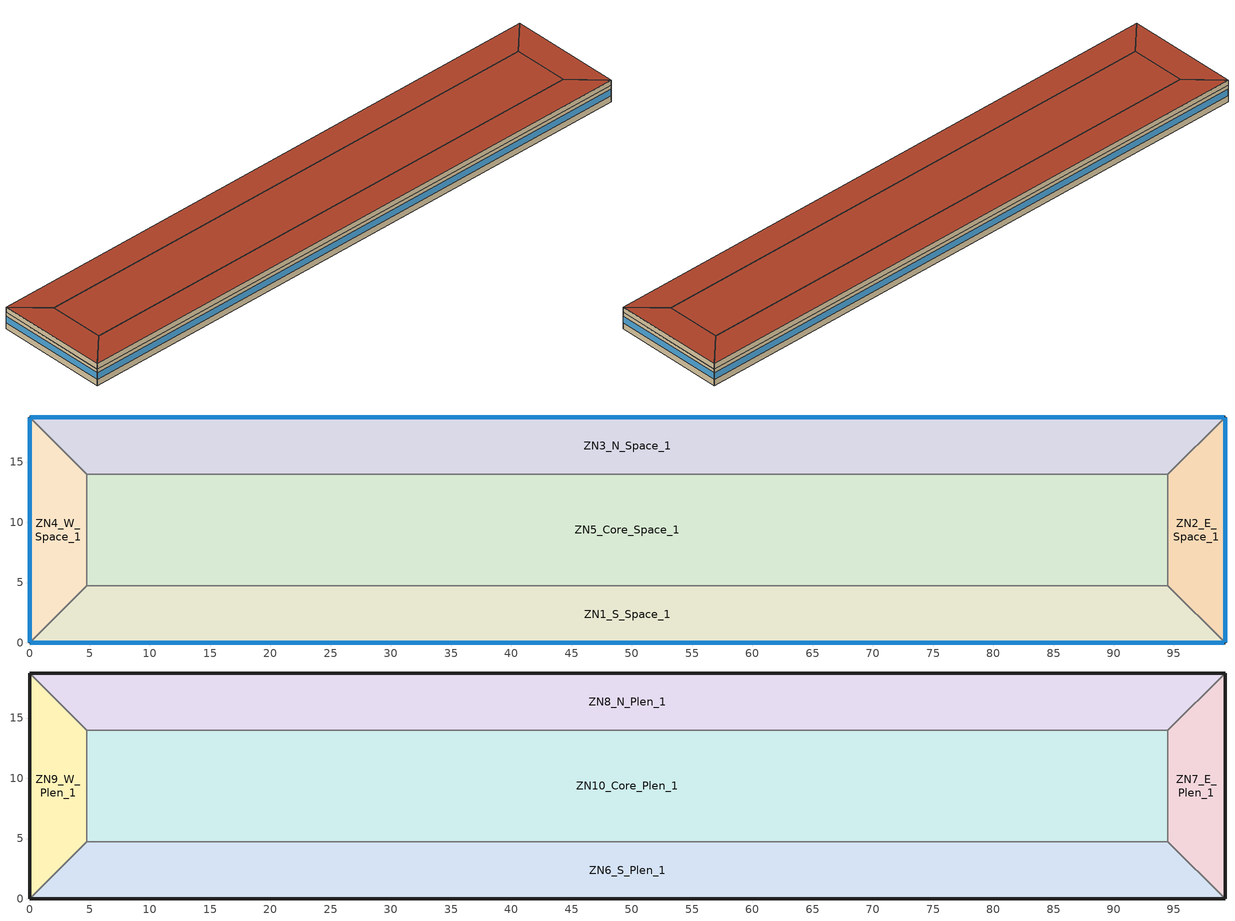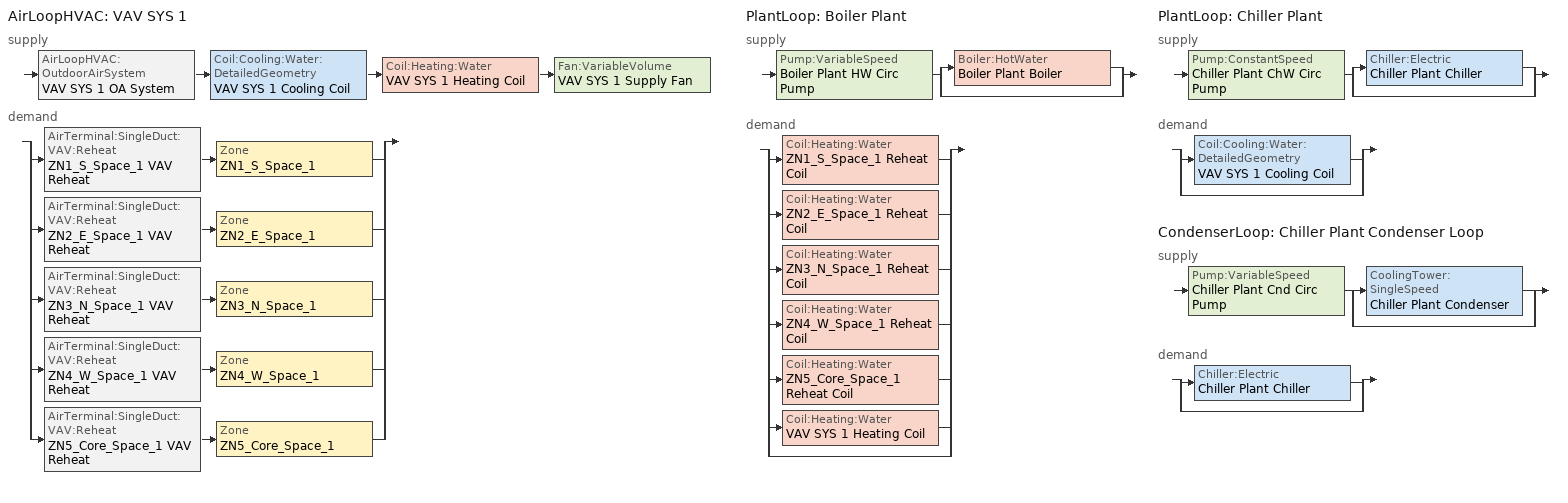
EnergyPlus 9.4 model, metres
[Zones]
ZN1_S_Space_1
 floor ground (Ext-Slab): 0,0 4.75,4.75 94.48,4.75 99.23,0 z0
 wall outside (Ext-Wall): 0,0 99.23,0 z0:2.9
 wall to ZN2_E_Space_1 (Int-Wall): 99.23,0 94.48,4.75 z0:2.9
 wall to ZN5_Core_Space_1 (Int-Wall): 94.48,4.75 4.75,4.75 z0:2.9
 wall to ZN4_W_Space_1 (Int-Wall): 4.75,4.75 0,0 z0:2.9
 window (Quadruple LoE Films 88 3mm/8mm Krypton): 0.05,0 99.18,0 z1.1:2.24
ZN2_E_Space_1
 floor ground (Ext-Slab): 94.48,4.75 94.48,13.97 99.23,18.72 99.23,0 z0
 wall outside (Ext-Wall): 99.23,0 99.23,18.72 z0:2.9
 wall to ZN3_N_Space_1 (Int-Wall): 99.23,18.72 94.48,13.97 z0:2.9
 wall to ZN5_Core_Space_1 (Int-Wall): 94.48,13.97 94.48,4.75 z0:2.9
 window (Quadruple LoE Films 33 3mm/8mm Krypton): 99.23,0.05 99.23,18.67 z1.1:2.25
ZN3_N_Space_1
 floor ground (Ext-Slab): 4.75,13.97 0,18.72 99.23,18.72 94.48,13.97 z0
 wall outside (Ext-Wall): 99.23,18.72 0,18.72 z0:2.9
 wall to ZN5_Core_Space_1 (Int-Wall): 4.75,13.97 94.48,13.97 z0:2.9
 wall to ZN4_W_Space_1 (Int-Wall): 0,18.72 4.75,13.97 z0:2.9
 window (Quadruple LoE Films 88 3mm/8mm Krypton): 99.18,18.72 0.05,18.72 z1.1:2.24
ZN4_W_Space_1
 floor ground (Ext-Slab): 0,0 0,18.72 4.75,13.97 4.75,4.75 z0
 wall outside (Ext-Wall): 0,18.72 0,0 z0:2.9
 wall to ZN5_Core_Space_1 (Int-Wall): 4.75,4.75 4.75,13.97 z0:2.9
 window (Quadruple LoE Films 33 3mm/8mm Krypton): 0,18.67 0,0.05 z1.1:2.25
ZN5_Core_Space_1
 floor ground (Ext-Slab): 4.75,4.75 4.75,13.97 94.48,13.97 94.48,4.75 z0
ZN6_S_Plen_1
 floor to ZN1_S_Space_1 (dropceiling): 0,0 4.75,4.75 94.48,4.75 99.23,0 z2.9
 wall outside (Ext-Wall): 0,0 99.23,0 z2.9:3.8
 wall to ZN7_E_Plen_1 (Int-Wall): 99.23,0 94.48,4.75 z2.9:3.8
 wall to ZN10_Core_Plen_1 (Int-Wall): 94.48,4.75 4.75,4.75 z2.9:3.8
 wall to ZN9_W_Plen_1 (Int-Wall): 4.75,4.75 0,0 z2.9:3.8
 roof outside (Roof): 4.75,4.75 0,0 99.23,0 94.48,4.75 z3.8
ZN7_E_Plen_1
 floor to ZN2_E_Space_1 (dropceiling): 94.48,4.75 94.48,13.97 99.23,18.72 99.23,0 z2.9
 wall outside (Ext-Wall): 99.23,0 99.23,18.72 z2.9:3.8
 wall to ZN8_N_Plen_1 (Int-Wall): 99.23,18.72 94.48,13.97 z2.9:3.8
 wall to ZN10_Core_Plen_1 (Int-Wall): 94.48,13.97 94.48,4.75 z2.9:3.8
 roof outside (Roof): 94.48,13.97 94.48,4.75 99.23,0 99.23,18.72 z3.8
ZN8_N_Plen_1
 floor to ZN3_N_Space_1 (dropceiling): 4.75,13.97 0,18.72 99.23,18.72 94.48,13.97 z2.9
 wall outside (Ext-Wall): 99.23,18.72 0,18.72 z2.9:3.8
 wall to ZN10_Core_Plen_1 (Int-Wall): 4.75,13.97 94.48,13.97 z2.9:3.8
 wall to ZN9_W_Plen_1 (Int-Wall): 0,18.72 4.75,13.97 z2.9:3.8
 roof outside (Roof): 0,18.72 4.75,13.97 94.48,13.97 99.23,18.72 z3.8
ZN9_W_Plen_1
 floor to ZN4_W_Space_1 (dropceiling): 0,0 0,18.72 4.75,13.97 4.75,4.75 z2.9
 wall outside (Ext-Wall): 0,18.72 0,0 z2.9:3.8
 wall to ZN10_Core_Plen_1 (Int-Wall): 4.75,4.75 4.75,13.97 z2.9:3.8
 roof outside (Roof): 0,18.72 0,0 4.75,4.75 4.75,13.97 z3.8
ZN10_Core_Plen_1
 floor to ZN5_Core_Space_1 (dropceiling): 4.75,4.75 4.75,13.97 94.48,13.97 94.48,4.75 z2.9
 roof outside (Roof): 4.75,13.97 4.75,4.75 94.48,4.75 94.48,13.97 z3.8
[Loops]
AirLoopHVAC 'VAV SYS 1'
 supply: AirLoopHVAC:OutdoorAirSystem 'VAV SYS 1 OA System' > Coil:Cooling:Water:DetailedGeometry 'VAV SYS 1 Cooling Coil' > Coil:Heating:Water 'VAV SYS 1 Heating Coil' > Fan:VariableVolume 'VAV SYS 1 Supply Fan'
 demand: split
  | AirTerminal:SingleDuct:VAV:Reheat 'ZN1_S_Space_1 VAV Reheat' > Zone 'ZN1_S_Space_1'
  | AirTerminal:SingleDuct:VAV:Reheat 'ZN2_E_Space_1 VAV Reheat' > Zone 'ZN2_E_Space_1'
  | AirTerminal:SingleDuct:VAV:Reheat 'ZN3_N_Space_1 VAV Reheat' > Zone 'ZN3_N_Space_1'
  | AirTerminal:SingleDuct:VAV:Reheat 'ZN4_W_Space_1 VAV Reheat' > Zone 'ZN4_W_Space_1'
  | AirTerminal:SingleDuct:VAV:Reheat 'ZN5_Core_Space_1 VAV Reheat' > Zone 'ZN5_Core_Space_1'
PlantLoop 'Boiler Plant'
 supply: Pump:VariableSpeed 'Boiler Plant HW Circ Pump' > split
  | Boiler:HotWater 'Boiler Plant Boiler'
  | bypass
 demand: split
  | Coil:Heating:Water 'ZN1_S_Space_1 Reheat Coil'
  | Coil:Heating:Water 'ZN2_E_Space_1 Reheat Coil'
  | Coil:Heating:Water 'ZN3_N_Space_1 Reheat Coil'
  | Coil:Heating:Water 'ZN4_W_Space_1 Reheat Coil'
  | Coil:Heating:Water 'ZN5_Core_Space_1 Reheat Coil'
  | Coil:Heating:Water 'VAV SYS 1 Heating Coil'
  | bypass
PlantLoop 'Chiller Plant'
 supply: Pump:ConstantSpeed 'Chiller Plant ChW Circ Pump' > split
  | Chiller:Electric 'Chiller Plant Chiller'
  | bypass
 demand: split
  | Coil:Cooling:Water:DetailedGeometry 'VAV SYS 1 Cooling Coil'
  | bypass
CondenserLoop 'Chiller Plant Condenser Loop'
 supply: Pump:VariableSpeed 'Chiller Plant Cnd Circ Pump' > split
  | CoolingTower:SingleSpeed 'Chiller Plant Condenser'
  | bypass
 demand: split
  | Chiller:Electric 'Chiller Plant Chiller'
  | bypass
[Building]
AutoBuilt model: Loads convergence tolerance value=0.04; Maximum number of warmup days=25; Minimum number of warmup days=6; North axis=-5; Solar distribution=FullInteriorAndExterior; Temperature convergence tolerance value=0.2; Terrain=City
[Site:GroundTemperature:BuildingSurface]
19.96, 19.94, 19.99, 20.04, 20.09, 20.17, 20.21, 20.24, 20.23, 20.2, 20.17, 20.12
[Site:Location]
CHICAGO_IL_USA TMY2-94846: Elevation=190; Latitude=41.78; Longitude=-87.75; Time zone=-6
[SizingPeriod:DesignDay] Barometric pressure=99063; Day of month=21; Daylight saving time indicator=No; Humidity condition type=WetBulb; Rain indicator=No; Snow indicator=No; Solar model indicator=ASHRAEClearSky
Name | Daily dry bulb temperature range | Day type | Maximum dry bulb temperature | Month | Sky clearness | Wetbulb or dewpoint at maximum dry bulb | Wind direction | Wind speed
CHICAGO Ann Clg .4% Condns DB=>MWB | 10.7 | SummerDesignDay | 33.2 | 7 | 1 | 23.8 | 230 | 5.3
CHICAGO Ann Htg 99.6% Condns DB | 0 | WinterDesignDay | -20.6 | 1 | 0 | -20.6 | 270 | 4.9
[Construction]
DropCeiling: Ceiling Tiles 3/4 office
Ext-slab: MAT-CC05 8  HW CONCRETE, CP02 CARPET PAD
Ext-wall: 4 inch prefab stone wall panel, R21Foamboard-SHEATH, INS-wall-R_21, GP01 5/8  GYPSUM
Int-Wall: GP01 5/8  GYPSUM, AIRSPACE - VERTICAL, GP01 5/8  GYPSUM
InteriorFurnishings: Wood 6inch
Quadruple LoE Films 33 3mm/8mm Krypton: CLEAR 3MM(207), KRYPTON 8MM(207), COATED POLY-33(207), KRYPTON 3MM(207), COATED POLY-88(207), KRYPTON 8MM(207), CLEAR 3MM(207)
Quadruple LoE Films 88 3mm/8mm Krypton: CLEAR 3MM(206), KRYPTON 8MM(206), COATED POLY-88(206), KRYPTON 3MM(206), COATED POLY-88(206), KRYPTON 8MM(206), CLEAR 3MM(206)
Roof: ROOFING - BUILT UP ROOFING - 3 / 8 IN, INS-Roof-R_40, MAT-METAL
[Material]
Name | Conductivity | Density | Roughness | Solar absorptance | Specific heat | Thermal absorptance | Thickness | Visible absorptance
4 inch prefab stone wall panel | 0.858 | 1968 | Smooth | 0.7 | 836.8 | 0.9 | 0.1016 | 0.7
Ceiling Tiles 3/4 office | 0.057 | 288 | MediumSmooth | 0.7 | 1339 | 0.9 | 0.01905 | 0.7
GP01 5/8  GYPSUM | 0.16 | 800 | Smooth | 0.7 | 1090 | 0.9 | 0.015875 | 0.7
INS-Roof-R_40 | 0.0288 | 265 | MediumRough | 0.7 | 836.8 | 0.9 | 0.2032 | 0.7
INS-wall-R_21 | 0.043 | 265 | MediumRough | 0.7 | 836.8 | 0.9 | 0.1397 | 0.7
MAT-CC05 8  HW CONCRETE | 1.311 | 2240 | Rough | 0.7 | 836.8 | 0.9 | 0.20321 | 0.7
MAT-METAL | 45.006 | 7680 | MediumSmooth | 0.7 | 418.4 | 0.9 | 0.001524 | 0.7
ROOFING - BUILT UP ROOFING - 3 / 8 IN | 0.16 | 1121.29 | VeryRough | 0.2 | 1460 | 0.8 | 0.0095 | 0.2
Wood 6inch | 0.12 | 540 | MediumSmooth | 0.7 | 1210 | 0.9 | 0.15 | 0.7
[Material:AirGap]
AIRSPACE - VERTICAL: Thermal resistance=0.17
[Material:NoMass] Solar absorptance=0.7; Thermal absorptance=0.9; Visible absorptance=0.7
Name | Roughness | Thermal resistance
CP02 CARPET PAD | VeryRough | 0.21648
R21Foamboard-SHEATH | Smooth | 3.804
[WindowMaterial:Gas] Gas type=Krypton
Name | Thickness
KRYPTON 3MM(206); KRYPTON 3MM(207) | 0.0032
KRYPTON 8MM(206); KRYPTON 8MM(207) | 0.0079
[WindowMaterial:Glazing] Infrared transmittance at normal incidence=0; Optical data type=SpectralAverage
Name | Back side infrared hemispherical emissivity | Back side solar reflectance at normal incidence | Back side visible reflectance at normal incidence | Conductivity | Front side infrared hemispherical emissivity | Front side solar reflectance at normal incidence | Front side visible reflectance at normal incidence | Solar transmittance at normal incidence | Thickness | Visible transmittance at normal incidence
CLEAR 3MM(206); CLEAR 3MM(207) | 0.84 | 0.075 | 0.081 | 0.9 | 0.84 | 0.075 | 0.081 | 0.837 | 0.003 | 0.898
COATED POLY-33(207) | 0.72 | 0.738 | 0.591 | 0.14 | 0.035 | 0.739 | 0.566 | 0.178 | 0.00051 | 0.33
COATED POLY-88(206); COATED POLY-88(207) | 0.72 | 0.227 | 0.06 | 0.14 | 0.136 | 0.249 | 0.064 | 0.656 | 0.00051 | 0.868
[AirLoopHVAC]
VAV SYS 1: Design supply air flow rate=Autosize
[AirTerminal:SingleDuct:VAV:Reheat] Availability schedule=ReheatCoilAvailSched; Constant minimum air flow fraction=0.3; Convergence tolerance=0.001; Damper heating action=ReverseWithLimits; Maximum air flow rate=Autosize; Maximum flow fraction during reheat=Autosize; Maximum flow per zone floor area during reheat=Autosize; Maximum hot water or steam flow rate=Autosize; Minimum hot water or steam flow rate=0; Zone minimum air flow input method=Constant
Name | Reheat coil
ZN1_S_Space_1 VAV Reheat | ZN1_S_Space_1 Reheat Coil
ZN2_E_Space_1 VAV Reheat | ZN2_E_Space_1 Reheat Coil
ZN3_N_Space_1 VAV Reheat | ZN3_N_Space_1 Reheat Coil
ZN4_W_Space_1 VAV Reheat | ZN4_W_Space_1 Reheat Coil
ZN5_Core_Space_1 VAV Reheat | ZN5_Core_Space_1 Reheat Coil
[AvailabilityManager:Scheduled]
VAV SYS 1 Availability 1: Schedule=FAN_SCH
[Boiler:HotWater]
Boiler Plant Boiler: Boiler flow mode=LeavingSetpointModulated; Design water flow rate=Autosize; Efficiency curve temperature evaluation variable=LeavingBoiler; Fuel type=NaturalGas; Maximum part load ratio=1.2; Minimum part load ratio=0; Nominal capacity=Autosize; Nominal thermal efficiency=0.9; Normalized boiler efficiency curve=BoilerEfficiency; Optimum part load ratio=1; Water outlet upper temperature limit=100
[Chiller:Electric]
Chiller Plant Chiller: Chilled water outlet temperature lower limit=5; Chiller flow mode=ConstantFlow; Condenser type=WaterCooled; Design chilled water flow rate=Autosize; Design chilled water outlet temperature=6.667; Design condenser fluid flow rate=Autosize; Design condenser inlet temperature=29.44; Maximum part load ratio=1; Minimum part load ratio=0; Nominal capacity=Autosize; Nominal cop=5.5; Optimum part load ratio=0.65; Temperature rise coefficient=2.682759; Coefficient 1 of capacity ratio curve=0.944836; Coefficient 1 of full load ratio curve=0.03303; Coefficient 1 of power ratio curve=1.907846; Coefficient 2 of capacity ratio curve=-0.0570088; Coefficient 2 of full load ratio curve=0.6852; Coefficient 2 of power ratio curve=-1.20499; Coefficient 3 of capacity ratio curve=-0.00185486; Coefficient 3 of full load ratio curve=0.2818; Coefficient 3 of power ratio curve=0.263462
[Coil:Cooling:Water:DetailedGeometry]
VAV SYS 1 Cooling Coil: Availability schedule=CoolingCoilAvailSched; Coil depth=Autosize; Fin diameter=Autosize; Fin spacing=0.0018; Fin surface area=Autosize; Fin thermal conductivity=204; Fin thickness=0.0015; Maximum water flow rate=Autosize; Minimum airflow area=Autosize; Number of tube rows=4; Number of tubes per row=Autosize; Total tube inside area=Autosize; Tube depth spacing=0.026; Tube inside diameter=0.01445; Tube outside diameter=0.0159; Tube outside surface area=Autosize; Tube thermal conductivity=386
[Coil:Heating:Water] Availability schedule=ReheatCoilAvailSched; Maximum water flow rate=Autosize; Performance input method=UFactorTimesAreaAndDesignWaterFlowRate; Rated capacity=Autosize; Rated inlet air temperature=16.6; Rated inlet water temperature=82.2; Rated outlet air temperature=32.2; Rated outlet water temperature=71.1; U factor times area value=Autosize
VAV SYS 1 Heating Coil; ZN1_S_Space_1 Reheat Coil; ZN2_E_Space_1 Reheat Coil; ZN3_N_Space_1 Reheat Coil; ZN4_W_Space_1 Reheat Coil; ZN5_Core_Space_1 Reheat Coil
[ComponentCost:Adjustments]
ComponentCost:Adjustments 1: Commissioning fee=0.01; Contingency=0.1; Contractor fee=0.07; Design and engineering fees=0.08; Miscellaneous cost per conditioned area=500; Permits bonding and insurance=0; Regional adjustment factor=1.136
[ComponentCost:LineItem]
Name | Cost per area | Item | Line item type | Cost per each | Quantity | Cost per unit of output capacity | Cost per volume
Acoustical Drop Ceilings | 23.79 | DropCeiling | Construction
Continuous Air Barrier |  | * | General | 8500 | 1
Exterior Walls | 168.64 | Ext-wall | Construction
Ground Flr Slab | 56.06 | Ext-slab | Construction
Interior walls | 31.16 | Int-wall | Construction
Quad High SHGC superwindows | 687.8364 | Quadruple LoE Films 88 3mm/8mm Krypton | Construction
Quad low SHGC superwindows | 687.8364 | Quadruple LoE Films 33 3mm/8mm Krypton | Construction
Roof | 104.69 | roof | Construction
central chiller |  | Chiller Plant Chiller | Chiller:Electric |  |  | 340 | 0
[ComponentCost:Reference]
ComponentCost:Reference 1: Reference building commissioning fee=0.005; Reference building contingency=0.1; Reference building contractor fee=0.07; Reference building design and engineering fees=0.06; Reference building line item costs=665082; Reference building miscellaneous cost per conditioned area=500; Reference building permits bonding and insurance=0; Reference building regional adjustment factor=1.136
[CondenserEquipmentList]
Chiller Plant Condenser plant: Chiller Plant Condenser, CoolingTower:SingleSpeed
[CondenserEquipmentOperationSchemes]
Chiller Plant Condenser Loop Operation: Control scheme 1=Chiller Plant Condenser Only; Control scheme 1 schedule=PlantOnSched
[CondenserLoop]
Chiller Plant Condenser Loop: Condenser equipment operation scheme=Chiller Plant Condenser Loop Operation; Condenser loop volume=Autocalculate; Fluid type=Water; Load distribution scheme=SequentialLoad; Maximum loop flow rate=Autosize; Maximum loop temperature=80; Minimum loop flow rate=0; Minimum loop temperature=5
[Controller:OutdoorAir]
VAV SYS 1 OA Controller: Economizer control action type=ModulateFlow; Economizer control type=FixedDryBulb; Economizer maximum limit dry bulb temperature=19; Economizer minimum limit dry bulb temperature=4; Lockout type=NoLockout; Maximum outdoor air flow rate=Autosize; Minimum limit type=FixedMinimum; Minimum outdoor air flow rate=Autosize; Minimum outdoor air schedule=MinOA_Sched
[Controller:WaterCoil] Actuator variable=Flow; Control variable=Temperature; Maximum actuated flow=Autosize; Minimum actuated flow=0
Name | Action | Controller convergence tolerance
VAV SYS 1 Cooling Coil Controller | Reverse | 0.002
VAV SYS 1 Heating Coil Controller | Normal | 0.0001
[CoolingTower:SingleSpeed]
Chiller Plant Condenser: Design air flow rate=Autosize; Design fan power=Autosize; Design u factor times area value=Autosize; Design water flow rate=Autosize; Free convection regime air flow rate=Autocalculate; Free convection regime u factor times area value=Autocalculate
[DesignSpecification:OutdoorAir] Outdoor air flow per person=0.01; Outdoor air flow per zone=0; Outdoor air flow per zone floor area=0; Outdoor air method=Flow/Person
SZ DSOA ZN1_S_Space_1; SZ DSOA ZN2_E_Space_1; SZ DSOA ZN3_N_Space_1; SZ DSOA ZN4_W_Space_1; SZ DSOA ZN5_Core_Space_1
[ElectricEquipment] Design level calculation method=EquipmentLevel; Fraction latent=0; Fraction lost=0; Fraction radiant=0.5; Schedule=BLDG_EQUIP_SCH
Name | Zone or zonelist | Design level
ZN1_S_Space_1 Eq 1 | ZN1_S_Space_1 | 13463.98
ZN2_E_Space_1 Eq 1 | ZN2_E_Space_1 | 1991.211
ZN3_N_Space_1 Eq 1 | ZN3_N_Space_1 | 13463.98
ZN4_W_Space_1 Eq 1 | ZN4_W_Space_1 | 1991.211
ZN5_Core_Space_1 Eq 1 | ZN5_Core_Space_1 | 24829.6
[Fan:VariableVolume]
VAV SYS 1 Supply Fan: Availability schedule=FAN_SCH; Fan power coefficient 1=0.350712; Fan power coefficient 2=0.308505; Fan power coefficient 3=-0.541374; Fan power coefficient 4=0.871988; Fan power coefficient 5=0; Fan power minimum flow fraction=0.25; Fan power minimum flow rate input method=Fraction; Fan total efficiency=0.7; Maximum flow rate=Autosize; Motor efficiency=0.9; Motor in airstream fraction=1; Pressure rise=600
[InternalMass] Construction=InteriorFurnishings
Name | Zone or zonelist | Surface area
ZN1_S_Space_1 | ZN1_S_Space_1 | 897.599
ZN2_E_Space_1 | ZN2_E_Space_1 | 132.747
ZN3_N_Space_1 | ZN3_N_Space_1 | 897.599
ZN4_W_Space_1 | ZN4_W_Space_1 | 132.747
ZN5_Core_Space_1 | ZN5_Core_Space_1 | 1655.308
[Lights] Design level calculation method=LightingLevel; End use subcategory=GeneralLights; Fraction radiant=0.2; Fraction replaceable=0; Fraction visible=0.2; Return air fraction=0.4; Schedule=BLDG_LIGHT_SCH
Name | Zone or zonelist | Lighting level
ZN1_S_Space_1 Lights 1 | ZN1_S_Space_1 | 4712.393
ZN2_E_Space_1 Lights 1 | ZN2_E_Space_1 | 696.924
ZN3_N_Space_1 Lights 1 | ZN3_N_Space_1 | 4712.393
ZN4_W_Space_1 Lights 1 | ZN4_W_Space_1 | 696.924
ZN5_Core_Space_1 Lights 1 | ZN5_Core_Space_1 | 8690.367
[People] Activity level schedule=ACTIVITY_SCH; Air velocity schedule=AIR_VELO_SCH; Carbon dioxide generation rate=3.82e-08; Clothing insulation calculation method=ClothingInsulationSchedule; Clothing insulation schedule=CLOTHING_SCH; Fraction radiant=0.3; Mean radiant temperature calculation type=ZoneAveraged; Number of people calculation method=People; Number of people schedule=BLDG_OCC_SCH; Work efficiency schedule=WORK_EFF_SCH
Name | Zone or zonelist | Number of people
ZN1_S_Space_1 | ZN1_S_Space_1 | 40.392
ZN2_E_Space_1 | ZN2_E_Space_1 | 5.974
ZN3_N_Space_1 | ZN3_N_Space_1 | 40.392
ZN4_W_Space_1 | ZN4_W_Space_1 | 5.974
ZN5_Core_Space_1 | ZN5_Core_Space_1 | 74.489
[PlantEquipmentList]
Boiler Plant heating plant: Boiler Plant Boiler, Boiler:HotWater
Chiller Plant ChW Plant: Chiller Plant Chiller, Chiller:Electric
[PlantEquipmentOperation:CoolingLoad] Load range 1 lower limit=0
Name | Load range 1 upper limit | Range 1 equipment list
Chiller Plant ChW Supply | 1000000000000000 | Chiller Plant ChW Plant
Chiller Plant Condenser Only | 1000000000000 | Chiller Plant Condenser plant
[PlantEquipmentOperation:HeatingLoad]
Boiler Plant Heat Supply: Load range 1 lower limit=0; Load range 1 upper limit=1000000000000000; Range 1 equipment list=Boiler Plant heating plant
[PlantEquipmentOperationSchemes] Control scheme 1 schedule=PlantOnSched
Name | Control scheme 1
Boiler Plant Operation | Boiler Plant Heat Supply
Chiller Plant Operation | Chiller Plant ChW Supply
[PlantLoop] Fluid type=Water; Load distribution scheme=Optimal; Maximum loop flow rate=Autosize; Minimum loop flow rate=0; Plant loop volume=Autocalculate
Name | Maximum loop temperature | Minimum loop temperature | Plant equipment operation scheme
Boiler Plant | 100 | 10 | Boiler Plant Operation
Chiller Plant | 98 | 1 | Chiller Plant Operation
[Pump:ConstantSpeed]
Chiller Plant ChW Circ Pump: Design flow rate=Autosize; Design power consumption=Autosize; Design pump head=179352; Fraction of motor inefficiencies to fluid stream=0; Motor efficiency=0.9; Pump control type=Intermittent
[Pump:VariableSpeed] Design maximum flow rate=Autosize; Design minimum flow rate=0; Design power consumption=Autosize; Design pump head=179352; Fraction of motor inefficiencies to fluid stream=0; Motor efficiency=0.9; Pump control type=Intermittent; Coefficient 1 of the part load performance curve=0; Coefficient 2 of the part load performance curve=1; Coefficient 3 of the part load performance curve=0; Coefficient 4 of the part load performance curve=0
Boiler Plant HW Circ Pump; Chiller Plant Cnd Circ Pump
[SetpointManager:FollowOutdoorAirTemperature]
MyCondenserControl: Control variable=Temperature; Maximum setpoint temperature=80; Minimum setpoint temperature=5; Offset temperature difference=0; Reference temperature type=OutdoorAirWetBulb; Setpoint node or nodelist=Chiller Plant Cnd Supply Outlet Node
[SetpointManager:MixedAir] Control variable=Temperature
Name | Setpoint node or nodelist
VAV SYS 1 Cooling Coil Air Temp Manager | VAV SYS 1 Cooling Coil Outlet
VAV SYS 1 Mixed Air Temp Manager | VAV SYS 1 Mixed Air Outlet
[SetpointManager:Scheduled] Control variable=Temperature
Name | Schedule | Setpoint node or nodelist
Boiler Plant Boiler Setpoint Manager | HW-Loop-Temp-Schedule | Boiler Plant Boiler Outlet Node
Boiler Plant HW Temp Manager | HW-Loop-Temp-Schedule | Boiler Plant HW Supply Outlet Node
Chiller Plant ChW Temp Manager | CW-Loop-Temp-Schedule | Chiller Plant ChW Supply Outlet Node
VAV SYS 1 Heating Coil Air Temp Manager | Heating-Supply-Air-Temp-Sch | VAV SYS 1 Heating Supply Air Temp Nodes
VAV SYS 1 Supply Air Temp Manager | Seasonal-Reset-Supply-Air-Temp-Sch | VAV SYS 1 Supply Air Temp Nodes
[Sizing:Plant]
Name | Design loop exit temperature | Loop design temperature difference | Loop type
Chiller Plant | 7.22 | 6.67 | Cooling
Chiller Plant Condenser Loop | 29.4 | 5.6 | Condenser
Boiler Plant | 82 | 11 | Heating
[Sizing:System]
VAV SYS 1: 100 outdoor air in cooling=No; 100 outdoor air in heating=No; Central cooling capacity control method=VAV; Central cooling design supply air humidity ratio=0.008; Central cooling design supply air temperature=12.8; Central heating design supply air humidity ratio=0.008; Central heating design supply air temperature=16.7; Central heating maximum system air flow ratio=0.3; Cooling design capacity=Autosize; Cooling design capacity method=CoolingDesignCapacity; Cooling supply air flow rate=0; Cooling supply air flow rate method=DesignDay; Design outdoor air flow rate=Autosize; Heating design capacity=Autosize; Heating design capacity method=HeatingDesignCapacity; Heating supply air flow rate=0; Heating supply air flow rate method=DesignDay; Precool design humidity ratio=0.008; Precool design temperature=11; Preheat design humidity ratio=0.008; Preheat design temperature=7; Type of load to size on=Sensible; Type of zone sum to use=NonCoincident; Zone maximum outdoor air fraction=1
[Sizing:Zone] Account for dedicated outdoor air system=No; Cooling design air flow method=DesignDay; Cooling design air flow rate=0; Dedicated outdoor air high setpoint temperature for design=Autosize; Dedicated outdoor air low setpoint temperature for design=Autosize; Dedicated outdoor air system control strategy=NeutralSupplyAir; Heating design air flow method=DesignDay; Heating design air flow rate=0; Zone cooling design supply air humidity ratio=0.008; Zone cooling design supply air temperature=14; Zone cooling design supply air temperature input method=SupplyAirTemperature; Zone cooling sizing factor=0; Zone heating design supply air humidity ratio=0.008; Zone heating design supply air temperature=50; Zone heating design supply air temperature input method=SupplyAirTemperature; Zone heating sizing factor=0
Name | Design specification outdoor air object
ZN1_S_Space_1 | SZ DSOA ZN1_S_Space_1
ZN2_E_Space_1 | SZ DSOA ZN2_E_Space_1
ZN3_N_Space_1 | SZ DSOA ZN3_N_Space_1
ZN4_W_Space_1 | SZ DSOA ZN4_W_Space_1
ZN5_Core_Space_1 | SZ DSOA ZN5_Core_Space_1
[ThermostatSetpoint:DualSetpoint] Cooling setpoint temperature schedule=ClgSetP_Sch; Heating setpoint temperature schedule=HtgSetP_Sch
ZN1_S_Space_1 DualSPSched; ZN2_E_Space_1 DualSPSched; ZN3_N_Space_1 DualSPSched; ZN4_W_Space_1 DualSPSched; ZN5_Core_Space_1 DualSPSched
[Zone] Multiplier=1; Type=1
Name | Ceiling height | Volume
ZN1_S_Space_1; ZN3_N_Space_1 | 2.9 | 1301.518
ZN2_E_Space_1; ZN4_W_Space_1 | 2.9 | 192.484
ZN5_Core_Space_1 | 2.9 | 2400.197
ZN6_S_Plen_1; ZN8_N_Plen_1 | 0.9 | 403.919
ZN7_E_Plen_1; ZN9_W_Plen_1 | 0.9 | 59.736
ZN10_Core_Plen_1 | 0.9 | 744.889
[ZoneControl:Thermostat] Control type schedule=Dual Zone Control Type Sched
Name | Zone or zonelist | Control 1
ZN1_S_Space_1 Thermostat | ZN1_S_Space_1 | ZN1_S_Space_1 DualSPSched
ZN2_E_Space_1 Thermostat | ZN2_E_Space_1 | ZN2_E_Space_1 DualSPSched
ZN3_N_Space_1 Thermostat | ZN3_N_Space_1 | ZN3_N_Space_1 DualSPSched
ZN4_W_Space_1 Thermostat | ZN4_W_Space_1 | ZN4_W_Space_1 DualSPSched
ZN5_Core_Space_1 Thermostat | ZN5_Core_Space_1 | ZN5_Core_Space_1 DualSPSched
[Zone equipment]
ZN1_S_Space_1: ZN1_S_Space_1 VAV Reheat
ZN2_E_Space_1: ZN2_E_Space_1 VAV Reheat
ZN3_N_Space_1: ZN3_N_Space_1 VAV Reheat
ZN4_W_Space_1: ZN4_W_Space_1 VAV Reheat
ZN5_Core_Space_1: ZN5_Core_Space_1 VAV Reheat
[ZoneInfiltration:DesignFlowRate] Constant term coefficient=1; Design flow rate calculation method=Flow/Zone; Schedule=INFIL_SCH; Temperature term coefficient=0; Velocity squared term coefficient=0; Velocity term coefficient=0
Name | Zone or zonelist | Design flow rate
ZN1_S_Space_1 Infl 1 | ZN1_S_Space_1 | 0.03615
ZN2_E_Space_1 Infl 1 | ZN2_E_Space_1 | 0.00535
ZN3_N_Space_1 Infl 1 | ZN3_N_Space_1 | 0.03615
ZN4_W_Space_1 Infl 1 | ZN4_W_Space_1 | 0.00535
ZN5_Core_Space_1 Infl 1 | ZN5_Core_Space_1 | 0.06667
ZN6_S_Plen_1 Infl 1 | ZN6_S_Plen_1 | 0.01122
ZN7_E_Plen_1 Infl 1 | ZN7_E_Plen_1 | 0.00166
ZN8_N_Plen_1 Infl 1 | ZN8_N_Plen_1 | 0.01122
ZN9_W_Plen_1 Infl 1 | ZN9_W_Plen_1 | 0.00166
ZN10_Core_Plen_1 Infl 1 | ZN10_Core_Plen_1 | 0.02069
[Curve:Quadratic]
BoilerEfficiency: Maximum value of x=1; Minimum value of x=0; Coefficient1 constant=1; Coefficient2 x=0; Coefficient3 x 2=0
[Schedule:Compact]
ACTIVITY_SCH: Through: 12/31, For: AllDays, Until: 24:00, 120
AIR_VELO_SCH: Through: 12/31, For: AllDays, Until: 24:00, 0.2
BLDG_EQUIP_SCH: Through: 12/31, For: Weekdays SummerDesignDay, Until: 08:00, 0.4, Until: 12:00, 0.9, Until: 13:00, 0.8, Until: 17:00, 0.9, Until: 18:00, 0.5, Until: 24:00, 0.4, For: Saturday WinterDesignDay, Until: 06:00, 0.3, Until: 08:00, 0.4, Until: 12:00, 0.5, Until: 17:00, 0.35, Until: 24:00, 0.3, For: Sunday Holidays AllOtherDays, Until: 24:00, 0.3
BLDG_LIGHT_SCH: Through: 12/31, For: Weekdays SummerDesignDay, Until: 05:00, 0.05, Until: 07:00, 0.1, Until: 08:00, 0.3, Until: 17:00, 0.9, Until: 18:00, 0.5, Until: 20:00, 0.3, Until: 22:00, 0.2, Until: 23:00, 0.1, Until: 24:00, 0.05, For: Saturday WinterDesignDay, Until: 06:00, 0.05, Until: 08:00, 0.1, Until: 12:00, 0.3, Until: 17:00, 0.15, Until: 24:00, 0.05, For: Sunday Holidays AllOtherDays, Until: 24:00, 0.05
BLDG_OCC_SCH: Through: 12/31, For: Weekdays SummerDesignDay, Until: 06:00, 0, Until: 07:00, 0.1, Until: 08:00, 0.2, Until: 12:00, 0.95, Until: 13:00, 0.5, Until: 17:00, 0.95, Until: 18:00, 0.3, Until: 22:00, 0.1, Until: 24:00, 0.05, For: Saturday WinterDesignDay, Until: 06:00, 0, Until: 08:00, 0.1, Until: 12:00, 0.3, Until: 17:00, 0.1, Until: 19:00, 0.05, Until: 24:00, 0, For: Sunday Holidays AllOtherDays, Until: 06:00, 0, Until: 18:00, 0.05, Until: 24:00, 0
CLGSETP_SCH: Through: 12/31, For: Weekdays, Until: 06:00, 33, Until: 22:00, 24, Until: 24:00, 33, For SummerDesignDay, Until: 24:00, 24, For: Saturday, Until: 06:00, 33, Until: 18:00, 24, Until: 24:00, 33, For WinterDesignDay, Until: 24:00, 33, For: Sunday Holidays AllOtherDays, Until: 24:00, 33
CLOTHING_SCH: Through: 04/30, For: AllDays, Until: 24:00, 1, Through: 09/30, For: AllDays, Until: 24:00, 0.5, Through: 12/31, For: AllDays, Until: 24:00, 1
CW-Loop-Temp-Schedule: Through: 12/31, For: AllDays, Until: 24:00, 6.7
CoolingCoilAvailSched; FAN_SCH; PlantOnSched; ReheatCoilAvailSched: Through: 12/31, For: AllDays, Until: 24:00, 1
Dual Zone Control Type Sched: Through: 12/31, For: AllDays, Until: 24:00, 4
HTGSETP_SCH: Through: 12/31, For: Weekdays, Until: 06:00, 13, Until: 19:00, 21, Until: 24:00, 13, For SummerDesignDay, Until: 24:00, 13, For: Saturday, Until: 06:00, 13, Until: 13:00, 21, Until: 24:00, 13, For WinterDesignDay, Until: 24:00, 21, For: Sunday Holidays AllOtherDays, Until: 24:00, 13
HW-Loop-Temp-Schedule: Through: 12/31, For: AllDays, Until: 24:00, 60
Heating-Supply-Air-Temp-Sch: Through: 12/31, For: AllDays, Until: 24:00, 16
INFIL_SCH: Through: 12/31, For: Weekdays SummerDesignDay, Until: 06:00, 1, Until: 22:00, 0, Until: 24:00, 1, For: Saturday WinterDesignDay, Until: 06:00, 1, Until: 18:00, 0, Until: 24:00, 1, For: Sunday Holidays AllOtherDays, Until: 24:00, 1
MinOA_Sched: Through: 12/31, For: Weekdays SummerDesignDay, Until: 05:00, 0, Until: 22:00, 1, Until: 24:00, 0, For: Saturday WinterDesignDay, Until: 07:00, 0, Until: 18:00, 1, Until: 24:00, 0, For: Sunday Holidays AllOtherDays, Until: 24:00, 0
Seasonal-Reset-Supply-Air-Temp-Sch: Through: 3/31, For: AllDays, Until: 24:00, 13, Through: 9/30, For: AllDays, Until: 24:00, 16, Through: 12/31, For: AllDays, Until: 24:00, 13
WORK_EFF_SCH: Through: 12/31, For: AllDays, Until: 24:00, 0
